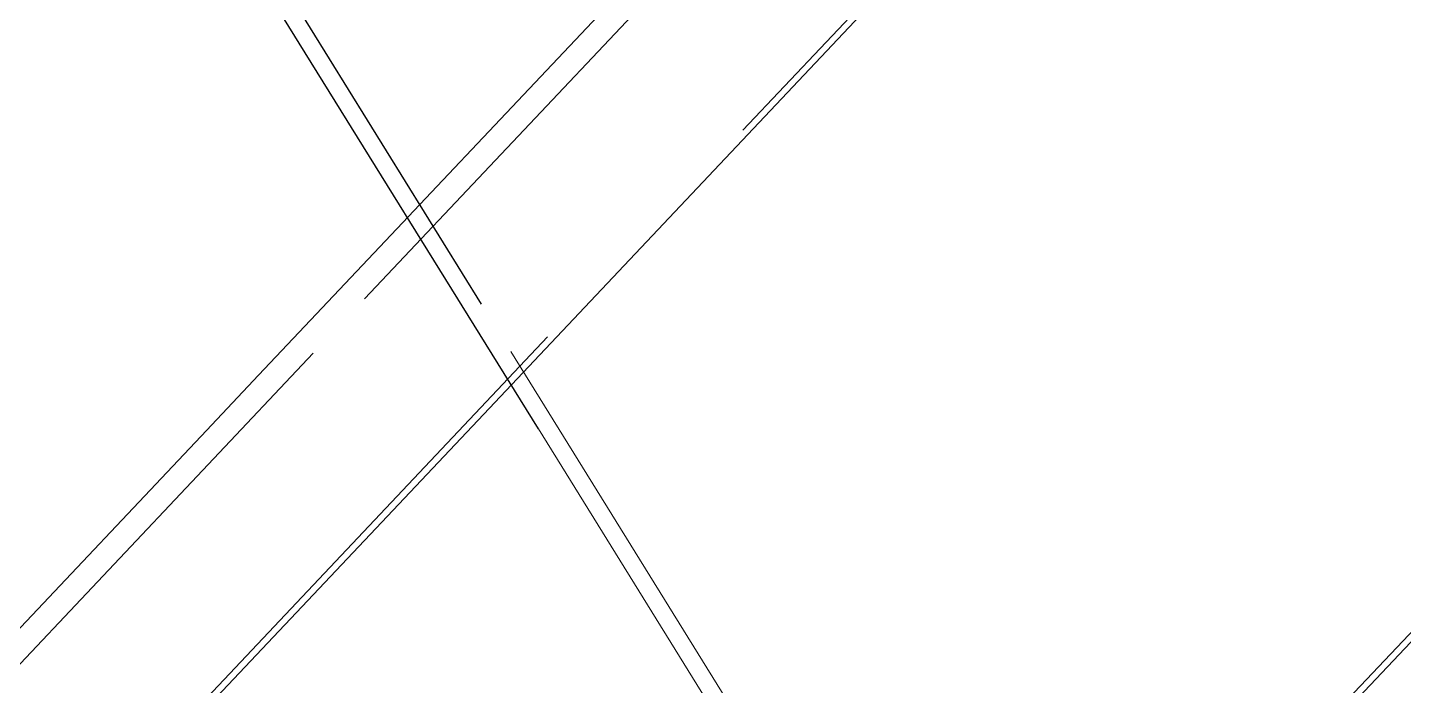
# Model space of a CAD drawing. Header units: millimetres. Extents: x -86814 to -77113, y 29520 to 42516.
# Drawn here: x -81951.1 to -81588, y 39436.1 to 39609.6 of the extents above; entities that cross this region are included whole.
import ezdxf

# ---------------------------------------------------------------- set-up
doc = ezdxf.new("R2010")
doc.units = ezdxf.units.MM
doc.linetypes.add('HIDDEN_50', pattern=[225, 150, -75])
doc.layers.add('PROFILE_HIDDEN', color=9, linetype='HIDDEN_50', lineweight=18)
doc.layers.add('PROFILE_VISIBLE', color=4, linetype='Continuous', lineweight=25)

msp = doc.modelspace()

# ---------------------------------------------------------------- linework, layer by layer
at = {"layer": 'PROFILE_HIDDEN'}
for p, q in [((-81916.9, 39418.98), (-79825.1, 41632.46)), ((-81757.2, 39269.01), (-81280.54, 39773.39)), ((-81978.72, 39414.68), (-81862.16, 39538.06)), ((-81744.49, 39396.66), (-81831.32, 39536.67)), ((-81890.14, 39517.89), (-81876.41, 39532.42)), ((-82000.01, 39401.63), (-81903.87, 39503.36)), ((-81750.52, 39397.77), (-81816.32, 39503.78)), ((-81918.6, 39414.66), (-81839.71, 39498.17))]:
    msp.add_line(p, q, dxfattribs=at)
at = {"layer": 'PROFILE_VISIBLE'}
for p, q in [((-81816.32, 39503.78), (-83090.13, 41556.13)), ((-81876.41, 39532.42), (-79967.47, 41552.4)), ((-81862.16, 39538.06), (-79990.34, 41519.43)), ((-81831.32, 39536.67), (-82783.73, 41072.54)), ((-81839.71, 39498.17), (-80570.64, 40841.52)), ((-81707.68, 39318.9), (-81481.31, 39558.53)), ((-81903.87, 39503.36), (-81890.14, 39517.89))]:
    msp.add_line(p, q, dxfattribs=at)

doc.saveas('drawing.dxf')
